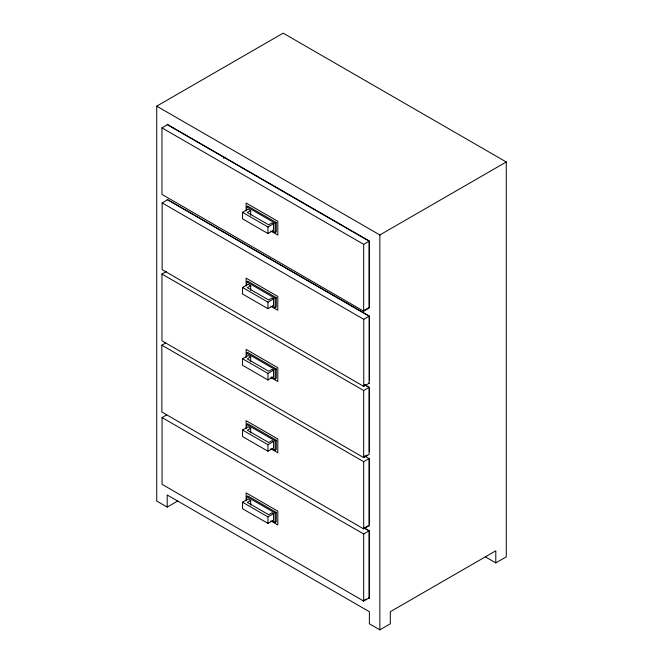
<?xml version="1.0" encoding="UTF-8"?>
<svg xmlns="http://www.w3.org/2000/svg" width="663" height="663" viewBox="0 0 663 663"><rect width="100%" height="100%" fill="white"/><g stroke="black" fill="none" stroke-linecap="round" stroke-linejoin="round"><path stroke-width="0.99" d="M177.667 501.029L167.2 507.079L156.725 501.029L156.725 106.146L283.151 33.15L506.275 161.971L506.275 556.854L495.8 562.904L485.333 556.854M161.963 127.868L167.383 124.735L369.092 241.191L369.092 308.063L363.672 311.187L161.963 194.383L161.963 127.868L363.672 244.324L369.092 241.191M223.39 158.25L225.171 157.222M162.145 202.919L167.573 199.787L369.183 316.185L369.183 383.272L363.763 386.396L162.145 269.65L162.145 202.919L363.763 319.317L369.183 316.185M246.578 210.461L246.578 206.69L247.705 206.044L276.239 222.519L276.239 231.934L275.12 232.58L272.443 231.039M250.68 210.561L247.316 212.5L268.681 224.84L272.045 222.892L273.546 223.754L273.546 230.285L267.935 233.525L242.55 218.865L242.55 212.342L248.161 209.102L250.68 210.561L250.68 215.218M364.609 384.813L369.092 387.399L369.092 454.478L363.672 457.611L161.963 340.807L161.963 274.076L166.612 271.391M242.55 212.342L267.935 226.995L273.546 223.754M246.578 206.69L275.12 223.166L276.239 222.519M246.578 285.612L246.578 281.85L247.705 281.203L276.239 297.679L276.239 307.093L275.12 307.74L272.443 306.198M250.68 285.712L247.316 287.659L268.681 299.991L272.045 298.043L273.546 298.914L273.546 305.436L267.935 308.676L242.55 294.024L242.55 287.493L248.161 284.253L250.68 285.712L250.68 290.377M161.863 345.183L363.672 461.688L369.092 458.564L369.092 525.751L363.672 528.883L161.863 412.021L161.863 345.183L165.742 342.945M156.725 106.146L379.849 234.967L506.275 161.971M242.55 287.493L267.935 302.154L273.546 298.914M246.578 281.85L275.12 298.325L276.239 297.679M246.578 356.885L246.578 353.114L247.705 352.467L276.239 368.943L276.239 378.358L275.12 379.004L271.557 376.949M250.68 356.976L247.316 358.923L268.681 371.255L272.045 369.316L273.546 370.178L273.546 376.708L267.935 379.949L242.55 365.288L242.55 358.758L248.161 355.525L250.68 356.976L250.68 361.642M364.609 528.27L369.092 530.856L369.092 597.935L363.672 601.068L162.054 484.313L162.054 417.582L166.703 414.897M363.2 310.922L368.628 307.789M242.55 358.758L267.935 373.418L273.546 370.178M246.578 353.114L275.12 369.589L276.239 368.943M246.578 428.149L246.578 424.386L247.705 423.732L276.239 440.215L276.239 449.63L275.12 450.276L272.443 448.727M250.68 428.248L247.316 430.188L268.681 442.528L272.045 440.58L273.546 441.442L273.546 447.973L267.935 451.213L242.55 436.561L242.55 430.03L248.161 426.79L250.68 428.248L250.68 432.914M363.2 386.073L365.528 384.731M242.55 430.03L267.935 444.682L273.546 441.442M246.578 424.386L275.12 440.862L276.239 440.215M161.963 274.076L363.672 390.532L369.092 387.399M246.578 500.333L246.578 496.57L247.705 495.916L276.239 512.4L276.239 521.814L275.12 522.461L272.443 520.911M250.68 500.432L247.316 502.38L268.681 514.712L272.045 512.764L273.546 513.634L273.546 520.157L267.935 523.397L242.55 508.745L242.55 502.214L248.161 498.974L250.68 500.432L250.68 505.098M363.979 456.898L367.078 455.108M242.55 502.214L267.935 516.867L273.546 513.634M246.578 496.57L275.12 513.046L276.239 512.4M363.2 528.61L367.849 525.925M162.054 417.582L363.672 533.988L369.092 530.856M363.2 600.794L366.299 599.004M167.2 507.079L167.2 494.988L369.374 611.709L369.374 623.8L379.849 629.85L390.316 623.8L390.316 611.709L495.8 550.812L495.8 562.904M167.2 124.288L369.374 241.009L369.374 307.417M270.777 231.039L277.822 235.108L277.822 221.285L246.122 202.986L246.122 210.884M167.2 199.439L369.374 316.168L369.374 380.521M270.777 306.198L277.822 310.259L277.822 296.444L246.122 278.137L246.122 286.035M368.628 382.949L369.183 383.272M364.899 384.847L369.374 387.432L369.374 451.793M270.777 377.462L277.822 381.532L277.822 367.708L246.122 349.401L246.122 357.299M364.609 455.97L369.374 458.697L369.374 523.977M270.777 448.727L277.822 452.796L277.822 438.972L246.122 420.673L246.122 428.571M368.628 525.477L369.092 525.751M364.899 528.303L369.374 530.889L369.374 598.316M270.777 520.911L277.822 524.98L277.822 511.156L246.122 492.858L246.122 500.756M368.628 597.661L369.092 597.935M379.849 234.967L379.849 629.85M363.672 244.324L363.672 311.187M363.763 319.317L363.763 386.396M363.672 390.532L363.672 457.611M363.672 461.688L363.672 528.883M363.672 533.988L363.672 601.068M275.12 223.166L275.12 232.58M275.12 298.325L275.12 307.74M275.12 369.589L275.12 379.004M275.12 440.862L275.12 450.276M275.12 513.046L275.12 522.461M267.935 226.995L267.935 233.525M267.935 302.154L267.935 308.676M267.935 373.418L267.935 379.949M267.935 444.682L267.935 451.213M267.935 516.867L267.935 523.397"/></g></svg>
